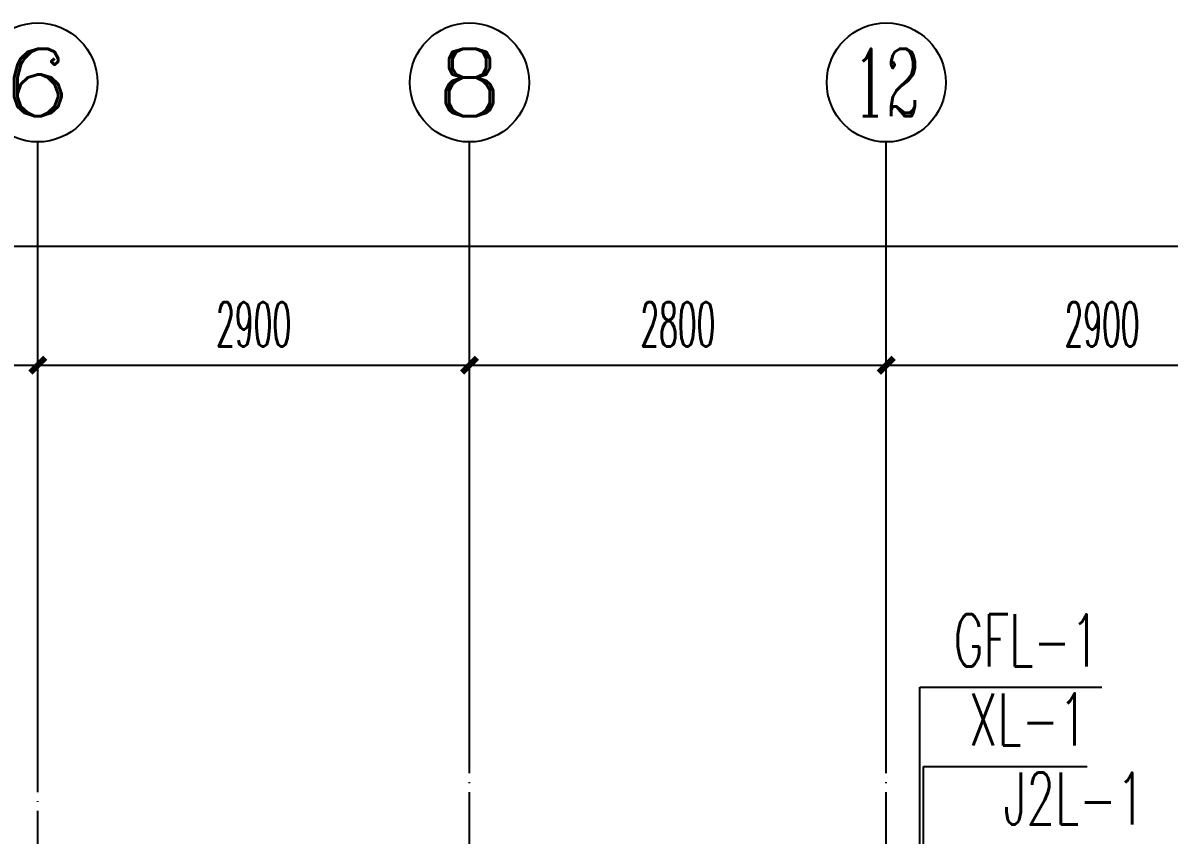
# Model space of a CAD drawing. Extents: x 27938 to 1507990, y 110129 to 923079.
# Drawn here: x 836017 to 843717, y 377717 to 383174 of the extents above; entities that cross this region are included whole.
import ezdxf
from ezdxf.enums import TextEntityAlignment as Align

# ---------------------------------------------------------------- set-up
doc = ezdxf.new("R2010")
doc.units = 0
doc.header["$LTSCALE"] = 1000
doc.header["$MEASUREMENT"] = 0
doc.linetypes.add('DOTE', pattern=[2.42, 2, -0.2, 0.02, -0.2])
for name, color, linetype in [('AXIS', 3, 'Continuous'), ('AXIS_TEXT', 7, 'Continuous'), ('DIM_不分区消火栓', 1, 'Continuous'), ('DIM_管井排水', 5, 'Continuous'), ('DIM_给水', 3, 'Continuous'), ('DOTE', 1, 'Continuous')]:
    doc.layers.add(name, color=color, linetype=linetype)
doc.styles.add('_TCH_AXIS', font='COMPLEX', dxfattribs={"bigfont": 'GBCBIG'})
doc.styles.add('_TCH_DIM_T3', font='SIMPLEX.shx', dxfattribs={"width": 0.494118, "bigfont": 'GBCBIG.shx'})
doc.styles.add('_TWT_SERIAL', font='SIMPLEX', dxfattribs={"width": 0.8, "height": 3.5, "bigfont": 'HZTXT'})
doc.styles.add('COMPLEX', font='COMPLEX')
doc.dimstyles.new('_TCH_ARCH&&100', dxfattribs={"dimtxt": 297.5, "dimasz": 100, "dimexe": 250, "dimexo": 300, "dimgap": 126.25, "dimtad": 1, "dimdec": 0, "dimzin": 0, "dimdsep": 46, "dimtxsty": '_TCH_DIM_T3', "dimblk": 'ARCHTICK', "dimcen": 0.09, "dimclrt": 4, "dimazin": 2, "dimtfac": 1, "dimtdec": 0, "dimtix": 1, "dimtmove": 2, "dimatfit": 3, "dimfxl": 100, "dimtolj": 1, "dimtzin": 0, "dimarcsym": 0})

# ---------------------------------------------------------------- blocks, each defined once
blk = doc.blocks.new('GDGDGDSDA')
at = {"layer": 'DOTE', "color": 0, "linetype": 'DOTE', "ltscale": 0.3}
for p, q in [((427534.8, 370658.3), (427534.8, 376108.3)), ((430434.8, 370058.6), (430434.8, 376108.3)), ((433234.8, 370058.6), (433234.8, 376108.3))]:
    blk.add_line(p, q, dxfattribs=at)
blk = doc.blocks.new('_ArchTick')
at = {"color": 0, "linetype": 'ByBlock', "const_width": 0.4}
blk.add_lwpolyline([(-0.5, -0.5), (0.5, 0.5)], dxfattribs=at)
blk = doc.blocks.new('*D1017')
at = {"layer": 'AXIS', "color": 0, "lineweight": -2}
for p, q in [((834416.6, 378673.7), (834416.6, 381123.7)), ((836116.6, 378673.7), (836116.6, 381123.7)), ((834416.6, 380873.7), (836116.6, 380873.7))]:
    blk.add_line(p, q, dxfattribs=at)
at = {"layer": 'Defpoints', "color": 0}
for p in [(836116.6, 380873.7), (834416.6, 378373.7), (836116.6, 378373.7)]:
    blk.add_point(p, dxfattribs=at)
at = {"layer": 'AXIS', "color": 0, "lineweight": -2, "xscale": 100, "yscale": 100, "zscale": 100, "rotation": 180}
blk.add_blockref('_ArchTick', (834416.6, 380873.7), dxfattribs=at)
at = {"layer": 'AXIS', "color": 0, "lineweight": -2, "xscale": 100, "yscale": 100, "zscale": 100}
blk.add_blockref('_ArchTick', (836116.6, 380873.7), dxfattribs=at)
at = {"layer": 'AXIS', "color": 4, "insert": (835266.6, 381148.7), "char_height": 297.5, "attachment_point": 5, "style": '_TCH_DIM_T3'}
blk.add_mtext('\\A1;1700', dxfattribs=at)
blk = doc.blocks.new('*D1018')
at = {"layer": 'AXIS', "color": 0, "lineweight": -2}
for p, q in [((836116.6, 378673.7), (836116.6, 381123.7)), ((839016.6, 378673.7), (839016.6, 381123.7)), ((836116.6, 380873.7), (839016.6, 380873.7))]:
    blk.add_line(p, q, dxfattribs=at)
at = {"layer": 'Defpoints', "color": 0}
for p in [(839016.6, 380873.7), (836116.6, 378373.7), (839016.6, 378373.7)]:
    blk.add_point(p, dxfattribs=at)
at = {"layer": 'AXIS', "color": 0, "lineweight": -2, "xscale": 100, "yscale": 100, "zscale": 100, "rotation": 180}
blk.add_blockref('_ArchTick', (836116.6, 380873.7), dxfattribs=at)
at = {"layer": 'AXIS', "color": 0, "lineweight": -2, "xscale": 100, "yscale": 100, "zscale": 100}
blk.add_blockref('_ArchTick', (839016.6, 380873.7), dxfattribs=at)
at = {"layer": 'AXIS', "color": 4, "insert": (837566.6, 381148.7), "char_height": 297.5, "attachment_point": 5, "style": '_TCH_DIM_T3'}
blk.add_mtext('\\A1;2900', dxfattribs=at)
blk = doc.blocks.new('*D1019')
at = {"layer": 'AXIS', "color": 0, "lineweight": -2}
for p, q in [((839016.6, 378673.7), (839016.6, 381123.7)), ((841816.6, 378673.7), (841816.6, 381123.7)), ((839016.6, 380873.7), (841816.6, 380873.7))]:
    blk.add_line(p, q, dxfattribs=at)
at = {"layer": 'Defpoints', "color": 0}
for p in [(841816.6, 380873.7), (839016.6, 378373.7), (841816.6, 378373.7)]:
    blk.add_point(p, dxfattribs=at)
at = {"layer": 'AXIS', "color": 0, "lineweight": -2, "xscale": 100, "yscale": 100, "zscale": 100, "rotation": 180}
blk.add_blockref('_ArchTick', (839016.6, 380873.7), dxfattribs=at)
at = {"layer": 'AXIS', "color": 0, "lineweight": -2, "xscale": 100, "yscale": 100, "zscale": 100}
blk.add_blockref('_ArchTick', (841816.6, 380873.7), dxfattribs=at)
at = {"layer": 'AXIS', "color": 4, "insert": (840416.6, 381148.7), "char_height": 297.5, "attachment_point": 5, "style": '_TCH_DIM_T3'}
blk.add_mtext('\\A1;2800', dxfattribs=at)
blk = doc.blocks.new('*D1020')
at = {"layer": 'AXIS', "color": 0, "lineweight": -2}
for p, q in [((841816.6, 378673.7), (841816.6, 381123.7)), ((844716.6, 378673.7), (844716.6, 381123.7)), ((841816.6, 380873.7), (844716.6, 380873.7))]:
    blk.add_line(p, q, dxfattribs=at)
at = {"layer": 'Defpoints', "color": 0}
for p in [(844716.6, 380873.7), (841816.6, 378373.7), (844716.6, 378373.7)]:
    blk.add_point(p, dxfattribs=at)
at = {"layer": 'AXIS', "color": 0, "lineweight": -2, "xscale": 100, "yscale": 100, "zscale": 100, "rotation": 180}
blk.add_blockref('_ArchTick', (841816.6, 380873.7), dxfattribs=at)
at = {"layer": 'AXIS', "color": 0, "lineweight": -2, "xscale": 100, "yscale": 100, "zscale": 100}
blk.add_blockref('_ArchTick', (844716.6, 380873.7), dxfattribs=at)
at = {"layer": 'AXIS', "color": 4, "insert": (843266.6, 381148.7), "char_height": 297.5, "attachment_point": 5, "style": '_TCH_DIM_T3'}
blk.add_mtext('\\A1;2900', dxfattribs=at)
blk = doc.blocks.new('*D1025')
at = {"layer": 'AXIS', "color": 0, "lineweight": -2}
for p, q in [((827816.6, 378673.7), (827816.6, 381923.7)), ((878016.6, 378673.7), (878016.6, 381923.7)), ((827816.6, 381673.7), (878016.6, 381673.7))]:
    blk.add_line(p, q, dxfattribs=at)
at = {"layer": 'Defpoints', "color": 0}
for p in [(878016.6, 381673.7), (827816.6, 378373.7), (878016.6, 378373.7)]:
    blk.add_point(p, dxfattribs=at)
at = {"layer": 'AXIS', "color": 0, "lineweight": -2, "xscale": 100, "yscale": 100, "zscale": 100, "rotation": 180}
blk.add_blockref('_ArchTick', (827816.6, 381673.7), dxfattribs=at)
at = {"layer": 'AXIS', "color": 0, "lineweight": -2, "xscale": 100, "yscale": 100, "zscale": 100}
blk.add_blockref('_ArchTick', (878016.6, 381673.7), dxfattribs=at)
at = {"layer": 'AXIS', "color": 4, "insert": (852916.6, 381948.7), "char_height": 297.5, "attachment_point": 5, "style": '_TCH_DIM_T3'}
blk.add_mtext('\\A1;50200', dxfattribs=at)
blk = doc.blocks.new('_AXISO')
blk.add_circle((0, 0), 0.5)
at = {"layer": 'AXIS_TEXT', "style": 'COMPLEX', "width": 1.041667}
blk.add_attdef('A', text='', height=0.56, dxfattribs=at).set_placement((-0.25, -0.28), (0.25, -0.28), align=Align.FIT)

msp = doc.modelspace()

# ---------------------------------------------------------------- linework, layer by layer
at = {"layer": 'AXIS', "color": 8}
for p, q in [((836116.6, 378373.7), (836116.6, 382373.7)), ((839016.6, 378373.7), (839016.6, 382373.7)), ((841816.6, 378373.7), (841816.6, 382373.7))]:
    msp.add_line(p, q, dxfattribs=at)
at = {"layer": 'DIM_不分区消火栓'}
for p, q in [((842066.6, 376123.7), (842066.6, 378178.6)), ((842066.6, 378178.6), (843166.4, 378178.6))]:
    msp.add_line(p, q, dxfattribs=at)
at = {"layer": 'DIM_管井排水'}
for p, q in [((842041.6, 374948.7), (842041.6, 378710.4)), ((842041.6, 378710.4), (843265.9, 378710.4))]:
    msp.add_line(p, q, dxfattribs=at)

# ---------------------------------------------------------------- block references
at = {"layer": 'AXIS', "color": 8}
ref = msp.add_blockref('_AXISO', (836116.6, 382773.7), dxfattribs=dict(at, xscale=800, yscale=800, zscale=800))
ref.add_attrib('A', '6', dxfattribs={"layer": 'AXIS_TEXT', "color": 8, "ltscale": 0.5, "height": 452.5, "style": '_TCH_AXIS', "width": 1.5}).set_placement((835890.3, 382547.5), (836342.9, 382547.5), align=Align.FIT)
ref = msp.add_blockref('_AXISO', (839016.6, 382773.7), dxfattribs=dict(at, xscale=800, yscale=800, zscale=800))
ref.add_attrib('A', '8', dxfattribs={"layer": 'AXIS_TEXT', "color": 8, "ltscale": 0.5, "height": 452.5, "style": '_TCH_AXIS', "width": 1.5}).set_placement((838790.3, 382547.5), (839242.9, 382547.5), align=Align.FIT)
ref = msp.add_blockref('_AXISO', (841816.6, 382773.7), dxfattribs=dict(at, xscale=800, yscale=800, zscale=800))
ref.add_attrib('A', '12', dxfattribs={"layer": 'AXIS_TEXT', "color": 8, "ltscale": 0.5, "height": 452.55, "style": '_TCH_AXIS', "width": 0.724138}).set_placement((841590.3, 382547.5), (842042.9, 382547.5), align=Align.FIT)
at = {"layer": 'DOTE', "color": 169}
msp.add_blockref('GDGDGDSDA', (408581.8, 2265.4), dxfattribs=at)

# ---------------------------------------------------------------- texts
at = {"layer": 'DIM_不分区消火栓', "color": 7, "style": '_TWT_SERIAL', "width": 0.64}
msp.add_text('XL-1', height=350, dxfattribs=at).set_placement((842371.1, 378318.6))
at = {"layer": 'DIM_管井排水', "color": 7, "style": '_TWT_SERIAL', "width": 0.64}
msp.add_text('GFL-1', height=350, dxfattribs=at).set_placement((842267.9, 378850.4))
at = {"layer": 'DIM_给水', "color": 7, "style": '_TWT_SERIAL', "width": 0.64}
msp.add_text('J2L-1', height=350, dxfattribs=at).set_placement((842604.5, 377787.1))

# ---------------------------------------------------------------- dimensions: what is measured, and where the dimension line sits
at = {"layer": 'AXIS', "color": 8}
for p1, p2, distance, picture, middle in [((827816.6, 378373.7), (878016.6, 378373.7), 3300, '*D1025', (852916.6, 381948.7)), ((834416.6, 378373.7), (836116.6, 378373.7), 2500, '*D1017', (835266.6, 381148.7)), ((836116.6, 378373.7), (839016.6, 378373.7), 2500, '*D1018', (837566.6, 381148.7)), ((839016.6, 378373.7), (841816.6, 378373.7), 2500, '*D1019', (840416.6, 381148.7)), ((841816.6, 378373.7), (844716.6, 378373.7), 2500, '*D1020', (843266.6, 381148.7))]:
    dim = msp.add_aligned_dim(p1=p1, p2=p2, distance=distance, dimstyle='_TCH_ARCH&&100', dxfattribs=at)
    dim.commit()
    dim.dimension.update_dxf_attribs({"geometry": picture, "text_midpoint": middle})

doc.saveas('drawing.dxf')
